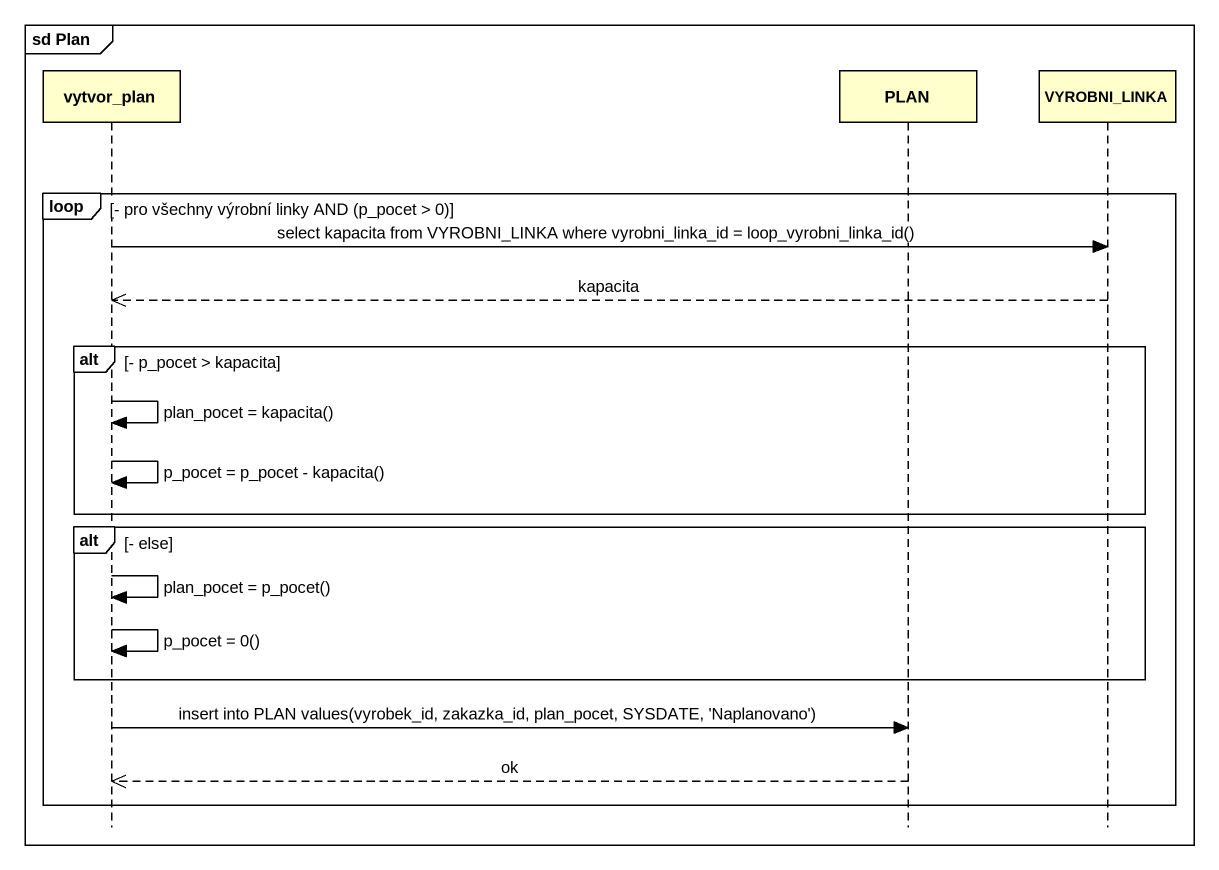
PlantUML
@startuml
mainframe sd Plan
hide footbox
participant vytvor_plan
participant PLAN
participant VYROBNI_LINKA

loop - pro všechny výrobní linky AND (p_pocet > 0)
  vytvor_plan -> VYROBNI_LINKA : select kapacita from VYROBNI_LINKA where vyrobni_linka_id = loop_vyrobni_linka_id()
  VYROBNI_LINKA -->> vytvor_plan : kapacita
  alt - p_pocet > kapacita
    vytvor_plan -> vytvor_plan : plan_pocet = kapacita()
    vytvor_plan -> vytvor_plan : p_pocet = p_pocet - kapacita()
  end
  alt - else
    vytvor_plan -> vytvor_plan : plan_pocet = p_pocet()
    vytvor_plan -> vytvor_plan : p_pocet = 0()
  end
  vytvor_plan -> PLAN : insert into PLAN values(vyrobek_id, zakazka_id, plan_pocet, SYSDATE, 'Naplanovano')
  PLAN -->> vytvor_plan : ok
end
@enduml
